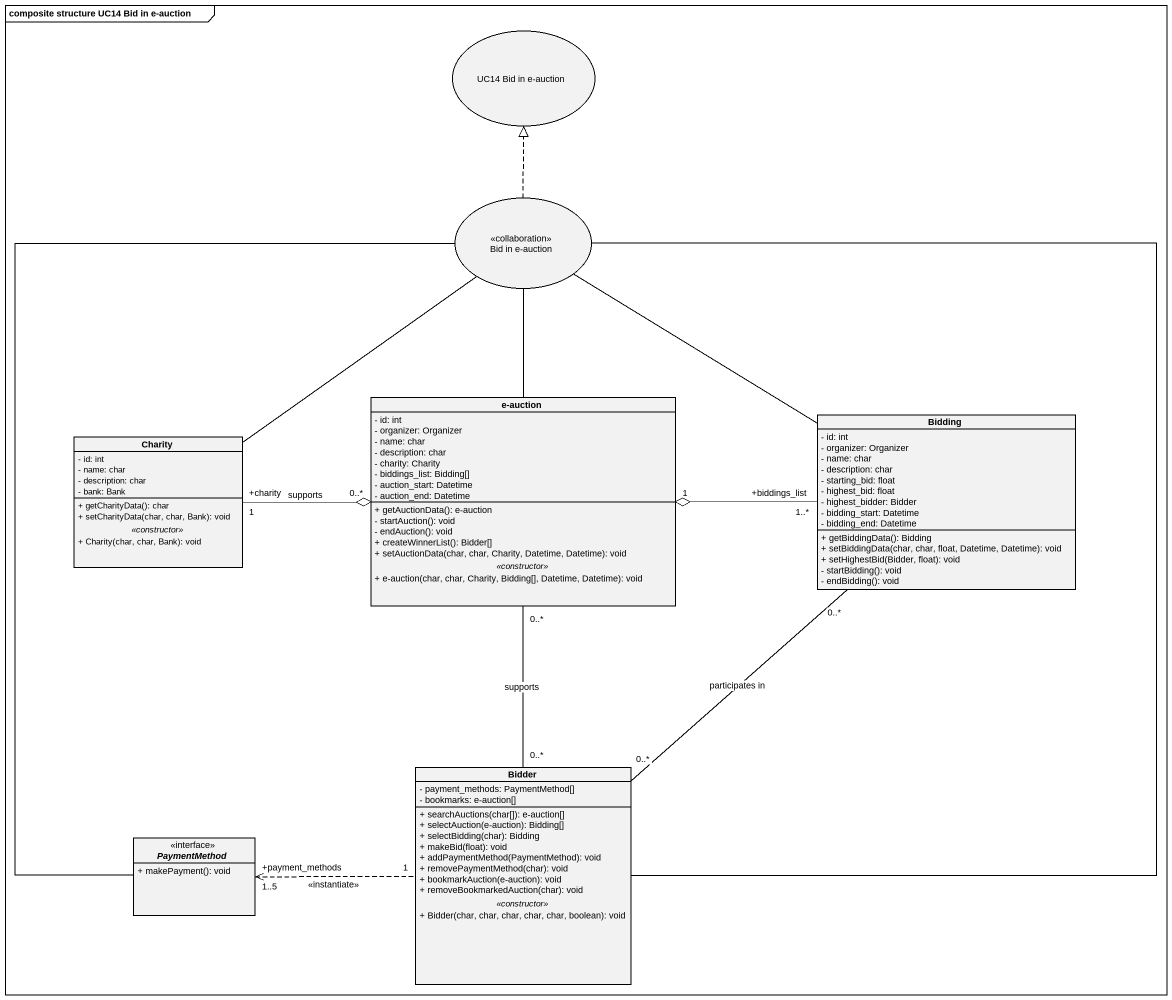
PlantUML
@startuml
mainframe composite structure UC14 Bid in e-auction
allowmixing
hide circle
hide empty members
skinparam classAttributeIconSize 0
usecase "UC14 Bid in e-auction" as UC14_Bid_in_e_auction
usecase "Bid in e-auction" as Bid_in_e_auction <<collaboration>>
class "e-auction" as e_auction {
  - id: int
  - organizer: Organizer
  - name: char
  - description: char
  - charity: Charity
  - biddings_list: Bidding[]
  - auction_start: Datetime
  - auction_end: Datetime
  --
  + getAuctionData(): e-auction
  - startAuction(): void
  - endAuction(): void
  + createWinnerList(): Bidder[]
  + setAuctionData(char, char, Charity, Datetime, Datetime): void
  .. <<constructor>> ..
  + e-auction(char, char, Charity, Bidding[], Datetime, Datetime): void
}
class Bidding {
  - id: int
  - organizer: Organizer
  - name: char
  - description: char
  - starting_bid: float
  - highest_bid: float
  - highest_bidder: Bidder
  - bidding_start: Datetime
  - bidding_end: Datetime
  + getBiddingData(): Bidding
  + setBiddingData(char, char, float, Datetime, Datetime): void
  + setHighestBid(Bidder, float): void
  - startBidding(): void
  - endBidding(): void
}
class Charity {
  - id: int
  - name: char
  - description: char
  - bank: Bank
  --
  + getCharityData(): char
  + setCharityData(char, char, Bank): void
  .. <<constructor>> ..
  + Charity(char, char, Bank): void
}
class Bidder {
  - payment_methods: PaymentMethod[]
  - bookmarks: e-auction[]
  --
  + searchAuctions(char[]): e-auction[]
  + selectAuction(e-auction): Bidding[]
  + selectBidding(char): Bidding
  + makeBid(float): void
  + addPaymentMethod(PaymentMethod): void
  + removePaymentMethod(char): void
  + bookmarkAuction(e-auction): void
  + removeBookmarkedAuction(char): void
  .. <<constructor>> ..
  + Bidder(char, char, char, char, char, boolean): void
}
interface PaymentMethod {
  + makePayment(): void
}
Bid_in_e_auction .up.|> UC14_Bid_in_e_auction
Bid_in_e_auction -- e_auction
Bidding -up- Bid_in_e_auction
Bidding "+biddings_list\n1..*" -left-o "1" e_auction
Charity -up- Bid_in_e_auction
Charity "+charity\n1" -right-o "0..*" e_auction : supports
Bidder -up- Bid_in_e_auction
Bidder "0..*" -up- "0..*" e_auction : supports
Bidder "0..*" -up- "0..*" Bidding : participates in
PaymentMethod -up- Bid_in_e_auction
PaymentMethod "+payment_methods\n1..5" <.right. "1" Bidder : <<instantiate>>
@enduml
